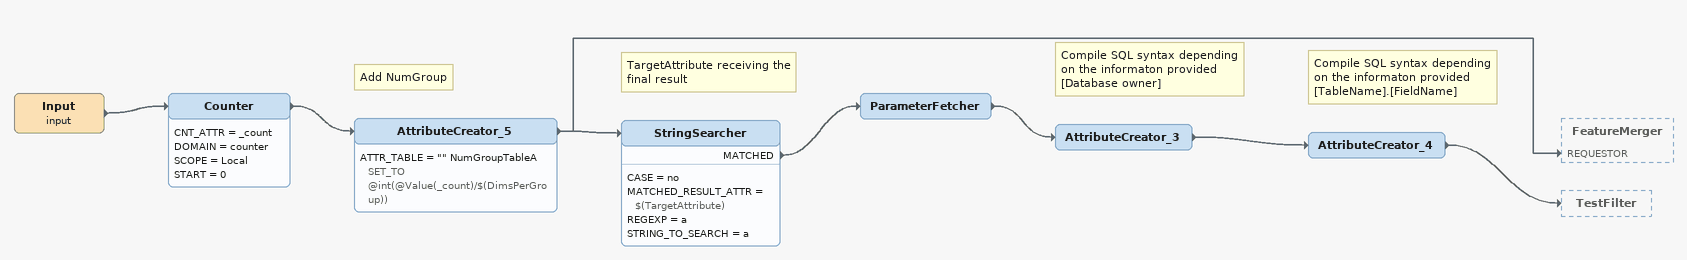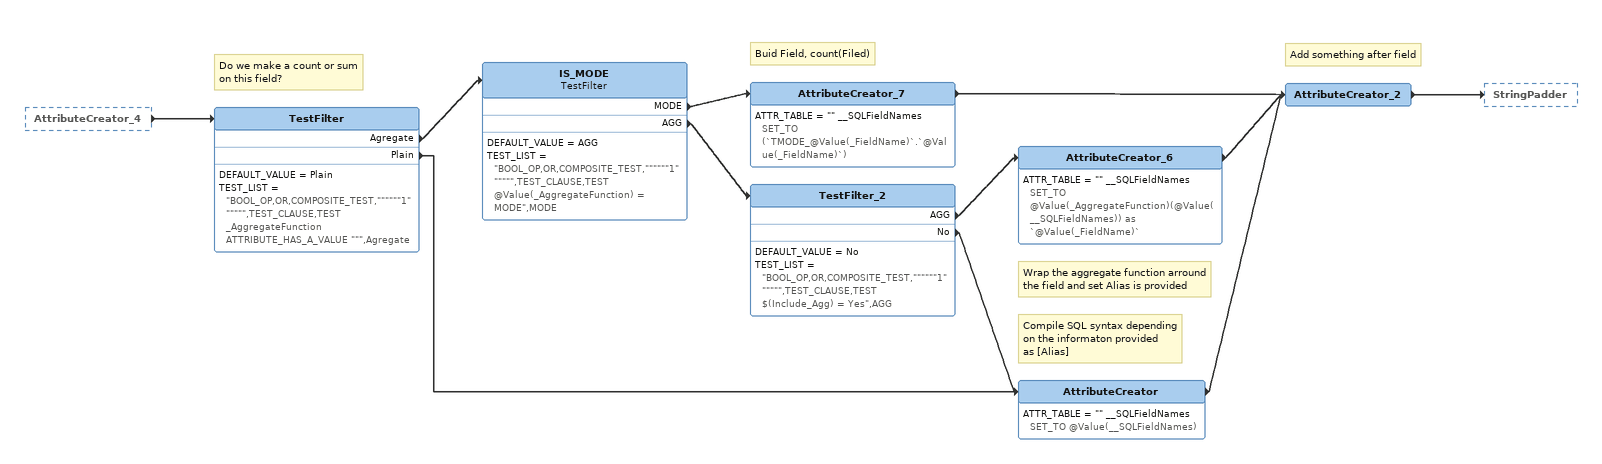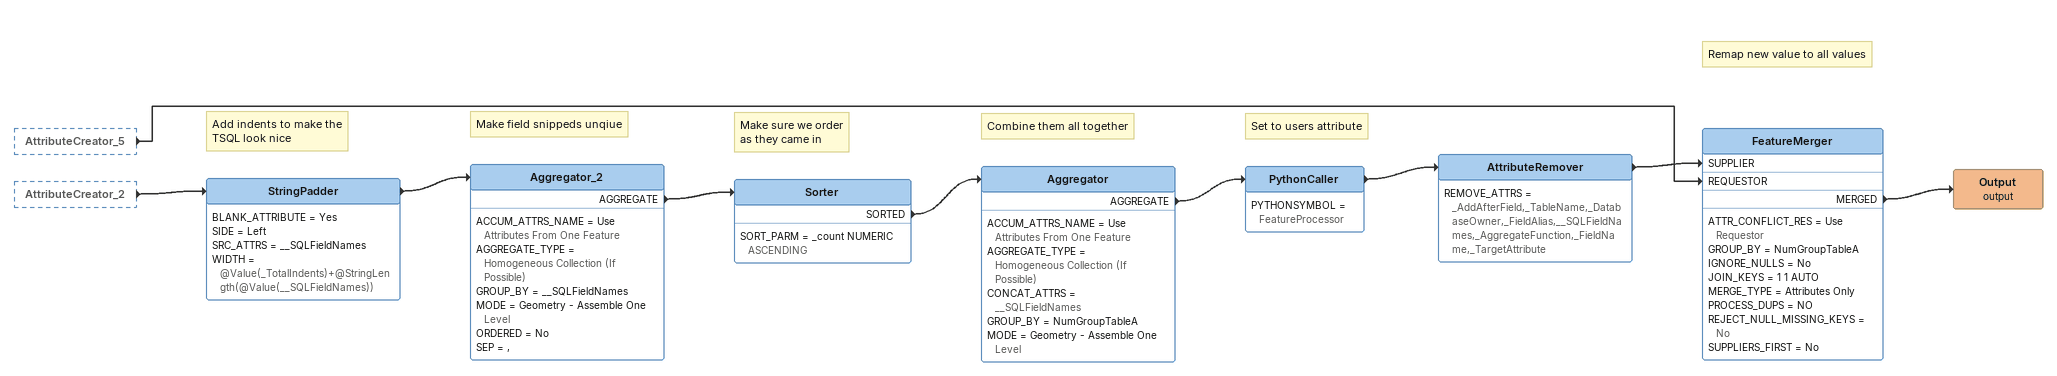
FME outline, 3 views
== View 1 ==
Input (input)
    -> Counter
Counter
    CNT_ATTR = _count
    DOMAIN = counter
    SCOPE = Local
    START = 0
    -> AttributeCreator_5
Note: Add NumGroup
AttributeCreator_5
    ATTR_TABLE = "" NumGroupTableA SET_TO @int(@Value(_count)/$(DimsPerGroup))
    -> FeatureMerger [REQUESTOR]
    -> StringSearcher
Note: TargetAttribute receiving the final result
StringSearcher
    CASE = no
    MATCHED_RESULT_ATTR = $(TargetAttribute)
    REGEXP = a
    STRING_TO_SEARCH = a
    MATCHED -> ParameterFetcher
ParameterFetcher
    -> AttributeCreator_3
Note: Compile SQL syntax depending / on the informaton provided / [Database owner]
AttributeCreator_3
    -> AttributeCreator_4
Note: Compile SQL syntax depending / on the informaton provided / [TableName].[FieldName]
AttributeCreator_4
    -> TestFilter

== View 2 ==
AttributeCreator_4 [outside]
    -> TestFilter
Note: Do we make a count or sum / on this field?
TestFilter
    DEFAULT_VALUE = Plain
    TEST_LIST = "BOOL_OP,OR,COMPOSITE_TEST,""""""1"""""",TEST_CLAUSE,TEST _AggregateFunction ATTRIBUTE_HAS_A_VALUE """,Agregate
    Agregate -> IS_MODE
    Plain -> AttributeCreator
IS_MODE: TestFilter
    DEFAULT_VALUE = AGG
    TEST_LIST = "BOOL_OP,OR,COMPOSITE_TEST,""""""1"""""",TEST_CLAUSE,TEST @Value(_AggregateFunction) = MODE",MODE
    MODE -> AttributeCreator_7
    AGG -> TestFilter_2
Note: Buid Field, count(Filed)
AttributeCreator_7
    ATTR_TABLE = "" __SQLFieldNames SET_TO (`TMODE_@Value(_FieldName)`.`@Value(_FieldName)`)
    -> AttributeCreator_2
TestFilter_2
    DEFAULT_VALUE = No
    TEST_LIST = "BOOL_OP,OR,COMPOSITE_TEST,""""""1"""""",TEST_CLAUSE,TEST $(Include_Agg) = Yes",AGG
    AGG -> AttributeCreator_6
    No -> AttributeCreator
Note: Wrap the aggregate function arround / the field and set Alias is provided
AttributeCreator_6
    ATTR_TABLE = "" __SQLFieldNames SET_TO @Value(_AggregateFunction)(@Value(__SQLFieldNames)) as `@Value(_FieldName)`
    -> AttributeCreator_2
Note: Compile SQL syntax depending / on the informaton provided / as [Alias]
AttributeCreator
    ATTR_TABLE = "" __SQLFieldNames SET_TO @Value(__SQLFieldNames)
    -> AttributeCreator_2
Note: Add something after field
AttributeCreator_2
    -> StringPadder

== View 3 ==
AttributeCreator_5 [outside]
    -> FeatureMerger [REQUESTOR]
AttributeCreator_2 [outside]
    -> StringPadder
Note: Add indents to make the / TSQL look nice
StringPadder
    BLANK_ATTRIBUTE = Yes
    SIDE = Left
    SRC_ATTRS = __SQLFieldNames
    WIDTH = @Value(_TotalIndents)+@StringLength(@Value(__SQLFieldNames))
    -> Aggregator_2
Note: Make field snippeds unqiue
Aggregator_2
    ACCUM_ATTRS_NAME = Use Attributes From One Feature
    AGGREGATE_TYPE = Homogeneous Collection (If Possible)
    GROUP_BY = __SQLFieldNames
    MODE = Geometry - Assemble One Level
    ORDERED = No
    SEP = ,
    AGGREGATE -> Sorter
Note: Make sure we order / as they came in
Sorter
    SORT_PARM = _count NUMERIC ASCENDING
    SORTED -> Aggregator
Note: Combine them all together
Aggregator
    ACCUM_ATTRS_NAME = Use Attributes From One Feature
    AGGREGATE_TYPE = Homogeneous Collection (If Possible)
    CONCAT_ATTRS = __SQLFieldNames
    GROUP_BY = NumGroupTableA
    MODE = Geometry - Assemble One Level
    AGGREGATE -> PythonCaller
Note: Set to users attribute
PythonCaller
    PYTHONSYMBOL = FeatureProcessor
    -> AttributeRemover
AttributeRemover
    REMOVE_ATTRS = _AddAfterField,_TableName,_DatabaseOwner,_FieldAlias,__SQLFieldNames,_AggregateFunction,_FieldName,_TargetAttribute
    -> FeatureMerger [SUPPLIER]
Note: Remap new value to all values
FeatureMerger
    ATTR_CONFLICT_RES = Use Requestor
    GROUP_BY = NumGroupTableA
    IGNORE_NULLS = No
    JOIN_KEYS = 1 1 AUTO
    MERGE_TYPE = Attributes Only
    PROCESS_DUPS = NO
    REJECT_NULL_MISSING_KEYS = No
    SUPPLIERS_FIRST = No
    MERGED -> Output (output)
Output (output)
